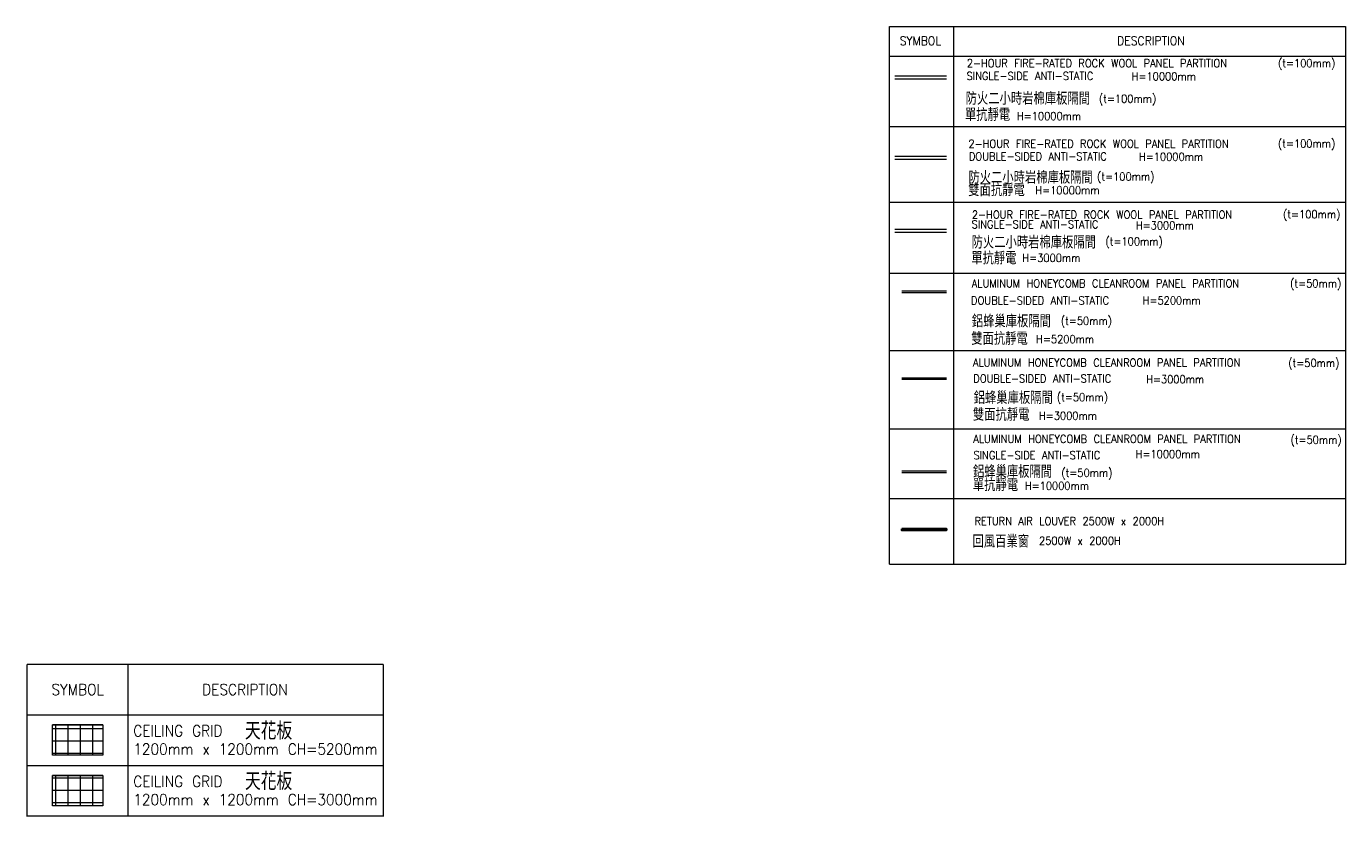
# Model space of a CAD drawing. Extents: x -14231 to 413940, y -171733 to 124993.
# Drawn here: x 319401 to 413940, y -53485 to 3136 of the extents above; entities that cross this region are included whole.
import ezdxf
from ezdxf.enums import TextEntityAlignment as Align

# ---------------------------------------------------------------- set-up
doc = ezdxf.new("R2010")
doc.units = 0
doc.header["$LTSCALE"] = 8
for name, color, linetype in [('0-T100单抗岩棉库板H10000', 21, 'CONTINUOUS'), ('0-T100非抗岩棉库板H10000', 1, 'CONTINUOUS'), ('0-T50单抗岩棉库板H10000', 141, 'CONTINUOUS'), ('0-T50单抗铝蜂巢库板H5000', 3, 'CONTINUOUS'), ('0-T50双抗铝蜂巢库板H5000', 2, 'CONTINUOUS'), ('188K-SM-03-F10-ARCH-PA-Y2257103$0$K-TXT', 7, 'CONTINUOUS'), ('Ceiling FL+3000', 6, 'CONTINUOUS'), ('Ceiling FL+5000', 150, 'CONTINUOUS'), ('防火一小时岩棉库板隔间（双抗）H10000', 170, 'CONTINUOUS')]:
    doc.layers.add(name, color=color, linetype=linetype)
doc.layers.add('000-EQ LOAD MARKUP', color=4, linetype='CONTINUOUS', lineweight=100)
doc.styles.add('188K-SM-03-F10-ARCH-PA-Y2257103$0$Standard', font='txt.shx', dxfattribs={"bigfont": 'chineset.shx'})
pattern_1 = [(270, (-137339.9, 13829), (884.0858, -2e-13), []), (0, (-137339.9, 13829), (2e-13, 884.0858), [])]

msp = doc.modelspace()

# ---------------------------------------------------------------- hatches: boundary and pattern name
at = {"layer": 'Ceiling FL+3000', "lineweight": -3}
h = msp.add_hatch(dxfattribs=at)
h.set_pattern_fill('ANSI37', color=256, scale=278.452233, angle=225)
h.set_pattern_definition(pattern_1)
h.paths.add_polyline_path([(321261.6379, -50538.9375), (324881.5169, -50538.9375), (324881.5169, -52710.8649), (321261.6379, -52710.8649)])
edge = h.paths.add_edge_path(flags=17)
edge.add_line((324881.5169, -50538.9375), (321261.6379, -50538.9375))
at = {"layer": 'Ceiling FL+5000'}
h = msp.add_hatch(dxfattribs=at)
h.set_pattern_fill('ANSI37', color=256, scale=278.452233, angle=225)
h.set_pattern_definition(pattern_1)
h.paths.add_polyline_path([(321261.6379, -46919.0585), (324881.5169, -46919.0585), (324881.5169, -49090.9859), (321261.6379, -49090.9859)])

# ---------------------------------------------------------------- linework, layer by layer
at = {"layer": '0-T100单抗岩棉库板H10000', "lineweight": -3}
for p, q in [((381631.6434, -11391.284), (385341.5468, -11391.284)), ((381631.6434, -11620.7021), (385341.5468, -11620.7021))]:
    msp.add_line(p, q, dxfattribs=at)
at = {"layer": '0-T100非抗岩棉库板H10000', "lineweight": -3}
for p, q in [((381631.6434, -398.1533), (385341.5468, -398.1533)), ((381631.6434, -627.5714), (385341.5468, -627.5714))]:
    msp.add_line(p, q, dxfattribs=at)
at = {"layer": '0-T50单抗岩棉库板H10000', "lineweight": -3}
for p, q in [((382133.0692, -22035.6468), (385335.9407, -22035.6468)), ((382133.0692, -22150.3558), (385335.9407, -22150.3558))]:
    msp.add_line(p, q, dxfattribs=at)
at = {"layer": '0-T50单抗铝蜂巢库板H5000'}
for p, q in [((382133.0692, -28719.9377), (385335.9407, -28719.9377)), ((382133.0692, -28834.6468), (385335.9407, -28834.6468))]:
    msp.add_line(p, q, dxfattribs=at)
at = {"layer": '0-T50双抗铝蜂巢库板H5000', "lineweight": -3}
for p, q in [((382133.0692, -15816.9377), (385335.9407, -15816.9377)), ((382133.0692, -15931.6468), (385335.9407, -15931.6468))]:
    msp.add_line(p, q, dxfattribs=at)
at = {"layer": '000-EQ LOAD MARKUP', "color": 6, "lineweight": 50}
msp.add_lwpolyline([(382133.0692, -32865.1289), (385335.9407, -32865.1289), (385335.9407, -32965.1289), (382133.0692, -32965.1289)], close=True, dxfattribs=at)
at = {"layer": '188K-SM-03-F10-ARCH-PA-Y2257103$0$K-TXT'}
for p, q in [((381255.7552, -35386.6468), (381255.7552, 3135.5057)), ((381255.7552, 3135.5057), (413940.3313, 3135.5057)), ((385844.1165, 3135.5057), (385844.1165, -35386.6468)), ((413940.3313, 3135.5057), (413940.3313, -35386.6468)), ((381255.7552, 1009.5057), (413940.3313, 1009.5057)), ((381255.7552, -4027.6468), (413940.3313, -4027.6468)), ((381255.7552, -9464.6468), (413940.3313, -9464.6468)), ((381255.7552, -14554.6468), (413940.3313, -14554.6468)), ((381255.7552, -20092.6468), (413940.3313, -20092.6468)), ((381255.7552, -25688.6468), (413940.3313, -25688.6468)), ((381255.7552, -30695.6468), (413940.3313, -30695.6468)), ((381255.7552, -35386.6468), (413940.3313, -35386.6468)), ((326691.4564, -53434.8407), (326691.4564, -42575.2036)), ((319451.6984, -46195.0827), (344976.4864, -46195.0827)), ((319451.6984, -49814.9617), (344976.4864, -49814.9617))]:
    msp.add_line(p, q, dxfattribs=at)
at = {"layer": '188K-SM-03-F10-ARCH-PA-Y2257103$0$K-TXT', "const_width": 100.5522}
for points in [[(344976.4864, -42575.2036), (344976.4864, -53434.8407), (319451.6984, -53434.8407), (319451.6984, -42575.2036)], [(319451.6984, -42575.2036), (344976.4864, -42575.2036)]]:
    msp.add_lwpolyline(points, dxfattribs=at)
at = {"layer": 'Ceiling FL+3000'}
msp.add_line((324881.5169, -50538.9375), (321261.6379, -50538.9375), dxfattribs=at)
at = {"layer": 'Ceiling FL+3000', "lineweight": -3}
msp.add_lwpolyline([(321261.6379, -50538.9375), (324881.5169, -50538.9375), (324881.5169, -52710.8649), (321261.6379, -52710.8649), (321261.6379, -50538.9375)], dxfattribs=at)
at = {"layer": 'Ceiling FL+5000'}
msp.add_line((324881.5169, -46919.0585), (321261.6379, -46919.0585), dxfattribs=at)
msp.add_lwpolyline([(321261.6379, -46919.0585), (324881.5169, -46919.0585), (324881.5169, -49090.9859), (321261.6379, -49090.9859), (321261.6379, -46919.0585)], dxfattribs=at)
at = {"layer": '防火一小时岩棉库板隔间（双抗）H10000'}
for p, q in [((381631.6434, -6152.3058), (385341.5468, -6152.3058)), ((381631.6434, -6381.7239), (385341.5468, -6381.7239))]:
    msp.add_line(p, q, dxfattribs=at)

# ---------------------------------------------------------------- texts
at = {"layer": '188K-SM-03-F10-ARCH-PA-Y2257103$0$K-TXT', "style": '188K-SM-03-F10-ARCH-PA-Y2257103$0$Standard', "width": 0.9}
for s, height, p in [('SYMBOL', 630.89968, (383468.4224, 2101.0917)), ('SYMBOL', 798.52466, (323071.5774, -44385.1431)), ('DESCRIPTION', 798.524661, (335065.6252, -44385.1431))]:
    msp.add_text(s, height=height, rotation=359.999999947, dxfattribs=at).set_placement(p, align=Align.MIDDLE)
msp.add_text('DESCRIPTION ', height=630.899684, rotation=359.999999947, dxfattribs=at).set_placement((400243.9197, 2106.0917), align=Align.MIDDLE_CENTER)
for s, height, p in [('2-HOUR FIRE-RATED ROCK WOOL PANEL PARTITION', 573.545167, (386791.3313, 497.8877)), ('(t=100mm)', 573.54517, (409094.3313, 501.3532)), ('SINGLE-SIDE ANTI-STATIC', 573.545167, (386772.3313, -416.8742)), ('H=10000mm', 573.54517, (398612.8356, -446.2799)), ('防火二小時岩棉庫板隔間', 900, (386712.3313, -2030.4194)), ('(t=100mm)', 573.54517, (396257.3313, -2045.4194)), ('單抗靜電', 900, (386661.3313, -3191.4194)), ('H=10000mm', 573.54517, (390387.3313, -3292.4194)), ('2-HOUR FIRE-RATED ROCK WOOL PANEL PARTITION', 573.545167, (386910.3313, -5274.6468)), ('(t=100mm)', 573.54517, (409087.3313, -5260.6468)), ('DOUBLE-SIDED ANTI-STATIC', 573.545167, (386943.3313, -6180.8742)), ('H=10000mm', 573.54517, (399132.3313, -6204.8742)), ('防火二小時岩棉庫板隔間', 900, (386911.254, -7690.4194)), ('(t=100mm)', 573.54517, (396129.254, -7626.2237)), ('雙面抗靜電', 900, (386895.1768, -8581.901)), ('H=10000mm', 573.54517, (391709.254, -8606.2237)), ('2-HOUR FIRE-RATED ROCK WOOL PANEL PARTITION', 573.545167, (387158.8356, -10352.9836)), ('(t=100mm)', 573.54517, (409454.3313, -10329.6468)), ('SINGLE-SIDE ANTI-STATIC', 573.545167, (387140.3313, -11049.1123)), ('H=3000mm', 573.54517, (398904.3313, -11125.6468)), ('防火二小時岩棉庫板隔間', 900, (387137.4622, -12332.9721)), ('(t=100mm)', 573.54517, (396728.3313, -12272.6468)), ('單抗靜電', 900, (387116.3313, -13466.6468)), ('H=3000mm', 573.54517, (390778.3371, -13451.1766)), ('ALUMINUM HONEYCOMB CLEANROOM PANEL PARTITION', 573.545167, (387144.8177, -15275.8761)), ('(t=50mm)', 573.54517, (409962.3313, -15284.6468)), ('DOUBLE-SIDED ANTI-STATIC', 573.545167, (387098.3313, -16505.6468)), ('H=5200mm', 573.54517, (399395.3313, -16503.6468)), ('鋁蜂巢庫板隔間', 900, (387152.3313, -17983.6468)), ('(t=50mm)', 573.54517, (393529.976, -17962.333)), ('雙面抗靜電', 900, (387112.3313, -19235.6468)), ('H=5200mm', 573.54517, (391759.3313, -19274.6468)), ('ALUMINUM HONEYCOMB CLEANROOM PANEL PARTITION', 573.545167, (387233.3313, -20957.6468)), ('(t=50mm)', 573.54517, (409826.3313, -20980.6468)), ('DOUBLE-SIDED ANTI-STATIC', 573.545167, (387260.3313, -22099.6468)), ('H=3000mm', 573.54517, (399645.3313, -22151.6468)), ('鋁蜂巢庫板隔間', 900, (387286.7552, -23474.4194)), ('(t=50mm)', 573.54517, (393245.7552, -23432.4194)), ('雙面抗靜電', 900, (387231.7552, -24676.4194)), ('H=3000mm', 573.54517, (391965.4802, -24760.4194)), ('ALUMINUM HONEYCOMB CLEANROOM PANEL PARTITION', 573.545167, (387257.7609, -26424.8303)), ('(t=50mm)', 573.54517, (409990.3313, -26481.6468)), ('SINGLE-SIDE ANTI-STATIC', 573.545167, (387269.3313, -27586.6468)), ('H=10000mm', 573.54517, (398897.3313, -27509.6468)), ('鋁蜂巢庫板隔間', 900, (387237.3313, -28762.6468)), ('單抗靜電', 900, (387224.9518, -29713.6145)), ('(t=50mm)', 573.54517, (393565.3313, -28852.6468)), ('H=10000mm', 573.54517, (390951.3313, -29784.6468)), ('RETURN AIR LOUVER 2500W x 2000H', 573.545167, (387351.3313, -32313.6468)), ('回風百業窗 ', 900, (387206.1302, -33767.6724)), ('2500W x 2000H', 573.545167, (391971.7552, -33713.6468)), ('CEILING GRID', 798.524661, (327062.0312, -47340.6922)), ('天花板', 1253.03505, (335066.3024, -47340.6922)), ('1200mm x 1200mm CH=5200mm', 798.524661, (327062.0312, -48644.9195)), ('CEILING GRID', 798.524661, (327062.0312, -50960.5713)), ('天花板', 1253.03505, (335066.3024, -50960.5713)), ('1200mm x 1200mm CH=3000mm', 798.524661, (327062.0312, -52264.7985))]:
    msp.add_text(s, height=height, rotation=359.999999947, dxfattribs=at).set_placement(p, align=Align.MIDDLE_LEFT)

doc.saveas('drawing.dxf')
